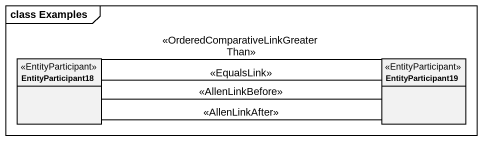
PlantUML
@startuml
mainframe class Examples
hide circle
hide empty members
class EntityParticipant18 <<EntityParticipant>>
class EntityParticipant19 <<EntityParticipant>>
EntityParticipant18 -right- EntityParticipant19 : <<AllenLinkBefore>>
EntityParticipant18 -right- EntityParticipant19 : <<AllenLinkAfter>>
EntityParticipant18 -right- EntityParticipant19 : <<OrderedComparativeLinkGreaterThan>>
EntityParticipant18 -right- EntityParticipant19 : <<EqualsLink>>
@enduml
